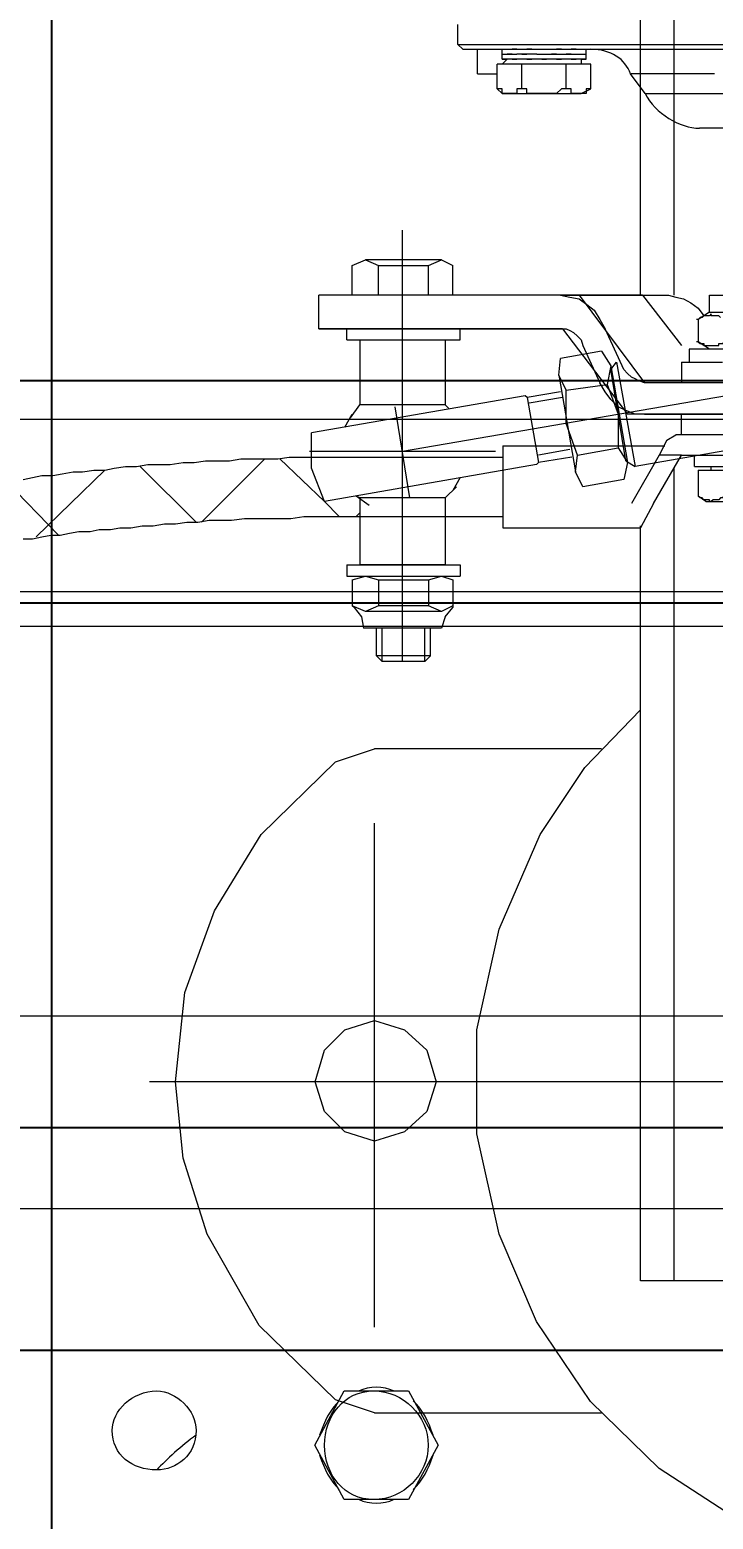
# Model space of a CAD drawing. Header units: millimetres. Extents: x 25083 to 52777, y 24772 to 45779.
# Drawn here: x 38397 to 38448.4, y 33399.2 to 33511.3 of the extents above; entities that cross this region are included whole.
import ezdxf

# ---------------------------------------------------------------- set-up
doc = ezdxf.new("R2010")
doc.units = ezdxf.units.MM
doc.layers.add('小车', color=7, linetype='Continuous')
doc.styles.get("Standard").update_dxf_attribs({"font": ''})
doc.styles.get('Standard').set_extended_font_data('SimSun')
doc.dimstyles.new('15', dxfattribs={"dimtxt": 15, "dimasz": 10, "dimexe": 2, "dimexo": 1, "dimgap": 1, "dimtad": 1, "dimdsep": 46, "dimtxsty": 'Standard', "dimcen": 2.5, "dimadec": 0, "dimazin": 0, "dimtfac": 1, "dimtmove": 2, "dimatfit": 3, "dimfxl": 1, "dimtolj": 1, "dimarcsym": 0})
doc.dimstyles.new('ISO-25', dxfattribs={"dimtxt": 2.5, "dimasz": 2.5, "dimexe": 1.25, "dimexo": 0.625, "dimtad": 1, "dimtxsty": 'Standard', "dimcen": 2.5, "dimadec": 0, "dimazin": 0, "dimtfac": 1, "dimtmove": 0, "dimatfit": 3, "dimfxl": 1, "dimarcsym": 0})

# ---------------------------------------------------------------- blocks, each defined once
blk = doc.blocks.new('*D925')
at = {"color": 0, "lineweight": -2}
for p, q in [((29677.86, 34881.66), (29677.86, 32448.29)), ((40733.02, 34757.65), (40733.02, 32448.29)), ((29680.36, 32449.54), (40730.52, 32449.54))]:
    blk.add_line(p, q, dxfattribs=at)
at = {"color": 0}
for points in [[(29680.36, 32449.96), (29680.36, 32449.13), (29677.86, 32449.54)], [(40730.52, 32449.13), (40730.52, 32449.96), (40733.02, 32449.54)]]:
    blk.add_solid(points, dxfattribs=at)
at = {"layer": 'DEFPOINTS', "color": 0}
for p in [(29677.86, 34882.29), (40733.02, 34758.27), (40733.02, 32449.54)]:
    blk.add_point(p, dxfattribs=at)
at = {"color": 0, "insert": (35205.44, 32451.63), "char_height": 2.5, "attachment_point": 5}
blk.add_mtext('11055,15', dxfattribs=at)
blk = doc.blocks.new('zw$D2F4')
at = {"color": 7, "lineweight": 5}
for points in [[(289.66, 871.58), (289.66, 1149.36)], [(287.06, 871.95), (287.06, 1147.5)], [(302.66, 1147.13), (302.66, 840.39)], [(257.72, 841.87), (257.72, 1145.64)], [(243.24, 1097.74), (243.24, 1039.06)], [(221.33, 1070.26), (225.41, 1072.48)], [(225.41, 1072.48), (229.5, 1070.26)], [(221.33, 1065.43), (221.33, 1070.26)], [(229.5, 1070.26), (229.5, 1065.43)], [(225.41, 1063.2), (221.33, 1065.43)], [(229.5, 1065.43), (225.41, 1063.2)], [(330.51, 1061.34), (330.88, 1061.72)], [(330.51, 1061.34), (330.51, 926.17)], [(330.88, 1061.72), (330.88, 925.8)], [(330.88, 1061.72), (332.37, 1061.72)], [(328.65, 1060.23), (328.65, 1058.74)], [(328.65, 1060.23), (330.51, 1060.23)], [(327.17, 1058.37), (327.54, 1058.74)], [(327.17, 1058), (327.17, 1058.37), (327.54, 1058.37), (327.54, 1058.74)], [(327.54, 1058.74), (329.4, 1058.74)], [(329.4, 1051.69), (329.4, 1058.74)], [(327.17, 1058.37), (327.17, 1052.43)], [(327.54, 1056.89), (327.54, 1057.26), (327.17, 1057.26), (327.17, 1058)], [(329.77, 1058), (329.4, 1058.37)], [(329.77, 1052.06), (329.77, 1058.37)], [(329.77, 1058.37), (330.14, 1058.37)], [(329.77, 1058.37), (329.77, 1058)], [(330.14, 1058.37), (330.51, 1058.37)], [(330.14, 1058.37), (330.14, 1058)], [(330.14, 1058.37), (330.14, 1058)], [(330.14, 1058), (330.14, 1057.63)], [(330.14, 1057.63), (330.14, 1057.26)], [(330.14, 1057.63), (330.14, 1057.26)], [(330.51, 1058.37), (330.51, 1058)], [(327.17, 1055.4), (327.17, 1056.52), (327.54, 1056.52), (327.54, 1056.89)], [(327.54, 1056.89), (329.4, 1056.89)], [(329.77, 1056.52), (329.77, 1056.14)], [(330.14, 1056.89), (330.14, 1056.52)], [(330.51, 1056.52), (330.51, 1056.14)], [(327.54, 1053.55), (327.54, 1053.92), (327.17, 1054.29), (327.17, 1055.4)], [(329.77, 1055.4), (329.77, 1055.03)], [(330.14, 1055.77), (330.14, 1055.03)], [(330.14, 1055.77), (330.14, 1055.03)], [(330.51, 1055.4), (330.51, 1055.03)], [(330.14, 1054.29), (330.14, 1054.66)], [(327.17, 1052.8), (327.17, 1053.17), (327.54, 1053.17), (327.54, 1053.55)], [(327.54, 1053.55), (329.4, 1053.55)], [(330.14, 1053.92), (330.14, 1053.55)], [(330.14, 1053.17), (330.14, 1053.55)], [(330.14, 1053.17), (330.14, 1052.8)], [(330.14, 1053.17), (330.14, 1052.8)], [(327.17, 1052.43), (327.17, 1052.8)], [(327.17, 1052.43), (327.54, 1051.69)], [(327.54, 1051.69), (327.54, 1052.06), (327.17, 1052.06), (327.17, 1052.43)], [(329.77, 1052.43), (329.4, 1052.43)], [(329.77, 1052.43), (329.77, 1052.06)], [(329.77, 1052.06), (330.14, 1052.06)], [(330.14, 1052.8), (330.14, 1052.43)], [(330.14, 1052.8), (330.14, 1052.43)], [(330.14, 1052.43), (330.14, 1052.06)], [(330.14, 1052.43), (330.14, 1052.06)], [(330.14, 1052.06), (330.51, 1052.06)], [(330.51, 1052.43), (330.51, 1052.06)], [(327.54, 1051.69), (329.4, 1051.69)], [(327.17, 1047.6), (328.65, 1048.72)], [(328.65, 1042.4), (328.65, 1048.72)], [(327.17, 1047.6), (327.17, 939.91)], [(324.57, 944.37), (324.57, 1043.52)]]:
    blk.add_lwpolyline(points, dxfattribs=at)
for points in [[(226.53, 1087.71), (224.67, 1087.71), (223.56, 1086.23), (223.56, 1084.37), (223.56, 1082.88), (224.67, 1081.4), (226.53, 1081.4), (228.01, 1081.4), (229.5, 1082.88), (229.5, 1084.37), (229.5, 1086.23), (228.01, 1087.71), (226.53, 1087.71)], [(225.41, 1071.74), (223.19, 1071.74), (221.33, 1070.26), (221.33, 1068.03), (221.33, 1065.8), (223.19, 1063.94), (225.41, 1063.94), (227.64, 1063.94), (229.5, 1065.8), (229.5, 1068.03), (229.5, 1070.26), (227.64, 1071.74), (225.41, 1071.74)]]:
    blk.add_open_spline(points, degree=3, knots=[0, 0, 0, 0, 1, 1, 1, 2, 2, 2, 3, 3, 3, 4, 4, 4, 4], dxfattribs=at)
for points in [[(226.16, 1081.4), (225.41, 1082.51), (224.3, 1083.63), (223.56, 1084.37)], [(224.67, 1072.11), (223.56, 1071.74), (222.82, 1071.37), (222.07, 1070.63)], [(228.76, 1070.63), (228.01, 1071.37), (227.27, 1071.74), (226.16, 1072.11)], [(221.33, 1069.14), (220.96, 1068.4), (220.96, 1067.29), (221.33, 1066.54)], [(229.5, 1066.54), (229.87, 1067.29), (229.87, 1068.4), (229.5, 1069.14)], [(222.07, 1065.06), (222.82, 1064.31), (223.56, 1063.94), (224.67, 1063.57)], [(226.16, 1063.57), (227.27, 1063.94), (228.01, 1064.31), (228.76, 1065.06)], [(329.77, 1057.63), (329.77, 1057.63), (329.77, 1057.63), (329.77, 1057.26)], [(329.77, 1057.63), (329.77, 1057.63), (329.77, 1057.63), (329.77, 1057.63)], [(329.77, 1057.63), (329.77, 1057.63), (329.77, 1057.63), (329.77, 1057.63)], [(330.14, 1058.37), (330.14, 1058.37), (330.14, 1058.37), (330.14, 1058.37)], [(330.14, 1058.37), (330.14, 1058.37), (330.14, 1058.37), (330.14, 1058.37)], [(330.14, 1058.37), (330.14, 1058.37), (330.14, 1058.37), (330.14, 1058.37)], [(330.14, 1058.37), (330.14, 1058.37), (330.14, 1058.37), (330.14, 1058.37)], [(330.14, 1058.37), (330.14, 1058.37), (330.14, 1058.37), (330.14, 1058.37)], [(330.14, 1058.37), (330.14, 1058.37), (330.14, 1058.37), (330.14, 1058.37)], [(330.14, 1058.37), (330.14, 1058.37), (330.14, 1058.37), (330.14, 1058.37)], [(330.14, 1058.37), (330.14, 1058.37), (330.14, 1058.37), (330.14, 1058.37)], [(330.14, 1057.63), (330.14, 1057.63), (330.14, 1057.63), (330.14, 1058)], [(330.14, 1058), (330.14, 1058), (330.14, 1058), (330.14, 1058)], [(330.14, 1058), (330.14, 1058), (330.14, 1058), (330.14, 1058)], [(330.14, 1058), (330.14, 1058), (330.14, 1058), (330.14, 1058)], [(330.14, 1058), (330.14, 1058), (330.14, 1058), (330.14, 1058)], [(330.14, 1057.63), (330.14, 1057.63), (330.14, 1057.63), (330.14, 1057.63)], [(330.51, 1057.26), (330.51, 1057.63), (330.51, 1057.63), (330.51, 1057.63)], [(330.51, 1057.63), (330.51, 1057.63), (330.51, 1057.63), (330.51, 1057.63)], [(329.77, 1056.52), (329.77, 1056.52), (329.77, 1056.52), (329.77, 1056.89)], [(329.77, 1056.52), (329.77, 1056.52), (329.77, 1056.52), (329.77, 1056.14)], [(330.14, 1056.89), (330.14, 1056.89), (330.14, 1057.26), (330.14, 1057.26)], [(330.14, 1056.89), (330.14, 1056.89), (330.14, 1057.26), (330.14, 1057.26)], [(330.14, 1057.26), (330.14, 1057.26), (330.14, 1057.26), (330.14, 1057.26)], [(330.14, 1057.26), (330.14, 1057.26), (330.14, 1057.26), (330.14, 1057.26)], [(330.14, 1056.14), (330.14, 1056.52), (330.14, 1056.52), (330.14, 1056.89)], [(330.14, 1056.52), (330.14, 1056.52), (330.14, 1056.52), (330.14, 1056.89)], [(330.14, 1056.89), (330.14, 1056.89), (330.14, 1056.89), (330.14, 1056.89)], [(330.14, 1056.14), (330.14, 1056.14), (330.14, 1056.52), (330.14, 1056.52)], [(330.51, 1056.89), (330.51, 1056.52), (330.51, 1056.52), (330.51, 1056.52)], [(330.51, 1056.14), (330.51, 1056.52), (330.51, 1056.52), (330.51, 1056.52)], [(330.14, 1056.14), (330.14, 1056.14), (330.14, 1056.14), (330.14, 1056.14)], [(330.14, 1055.77), (330.14, 1055.77), (330.14, 1055.77), (330.14, 1056.14)], [(330.14, 1055.77), (330.14, 1055.77), (330.14, 1056.14), (330.14, 1056.14)], [(330.14, 1056.14), (330.14, 1056.14), (330.14, 1056.14), (330.14, 1056.14)], [(329.77, 1054.29), (329.77, 1054.29), (329.77, 1054.29), (329.77, 1053.92)], [(330.14, 1055.03), (330.14, 1054.66), (330.14, 1054.66), (330.14, 1054.66)], [(330.14, 1055.03), (330.14, 1054.66), (330.14, 1054.66), (330.14, 1054.29)], [(330.14, 1054.66), (330.14, 1054.29), (330.14, 1054.29), (330.14, 1054.29)], [(330.14, 1054.29), (330.14, 1054.29), (330.14, 1054.29), (330.14, 1054.29)], [(330.14, 1054.29), (330.14, 1054.29), (330.14, 1054.29), (330.14, 1054.29)], [(330.14, 1054.29), (330.14, 1054.29), (330.14, 1053.92), (330.14, 1053.92)], [(330.14, 1054.29), (330.14, 1053.92), (330.14, 1053.92), (330.14, 1053.92)], [(330.51, 1053.92), (330.51, 1054.29), (330.51, 1054.29), (330.51, 1054.29)], [(329.77, 1053.92), (329.77, 1053.92), (329.77, 1053.92), (329.77, 1053.92)], [(329.77, 1053.17), (329.77, 1053.17), (329.77, 1053.17), (329.77, 1052.8)], [(330.14, 1053.92), (330.14, 1053.55), (330.14, 1053.55), (330.14, 1053.17)], [(330.14, 1053.92), (330.14, 1053.92), (330.14, 1053.92), (330.14, 1053.92)], [(330.14, 1053.55), (330.14, 1053.55), (330.14, 1053.55), (330.14, 1053.17)], [(330.14, 1053.17), (330.14, 1053.17), (330.14, 1053.17), (330.14, 1053.17)], [(330.14, 1053.17), (330.14, 1053.17), (330.14, 1053.17), (330.14, 1053.17)], [(330.51, 1053.92), (330.51, 1053.92), (330.51, 1053.92), (330.51, 1053.92)], [(330.51, 1052.8), (330.51, 1053.17), (330.51, 1053.17), (330.51, 1053.17)], [(329.77, 1052.8), (329.77, 1052.8), (329.77, 1052.8), (329.77, 1052.8)], [(330.14, 1052.8), (330.14, 1052.8), (330.14, 1052.8), (330.14, 1052.8)], [(330.14, 1052.8), (330.14, 1052.8), (330.14, 1052.8), (330.14, 1052.8)], [(330.14, 1052.43), (330.14, 1052.43), (330.14, 1052.43), (330.14, 1052.43)], [(330.14, 1052.43), (330.14, 1052.43), (330.14, 1052.43), (330.14, 1052.43)], [(330.14, 1052.43), (330.14, 1052.43), (330.14, 1052.43), (330.14, 1052.43)], [(330.14, 1052.43), (330.14, 1052.43), (330.14, 1052.43), (330.14, 1052.43)], [(330.14, 1052.06), (330.14, 1052.06), (330.14, 1052.06), (330.14, 1052.06)], [(330.14, 1052.06), (330.14, 1052.06), (330.14, 1052.06), (330.14, 1052.06)], [(330.14, 1052.06), (330.14, 1052.06), (330.14, 1052.06), (330.14, 1052.06)], [(330.14, 1052.06), (330.14, 1052.06), (330.14, 1052.06), (330.14, 1052.06)], [(330.14, 1052.06), (330.14, 1052.06), (330.14, 1052.06), (330.14, 1052.06)], [(330.14, 1052.06), (330.14, 1052.06), (330.14, 1052.06), (330.14, 1052.06)], [(330.14, 1052.06), (330.14, 1052.06), (330.14, 1052.06), (330.14, 1052.06)], [(330.14, 1052.06), (330.14, 1052.06), (330.14, 1052.06), (330.14, 1052.06)], [(330.14, 1052.06), (330.14, 1052.06), (330.14, 1052.06), (330.14, 1052.06)], [(330.14, 1052.06), (330.14, 1052.06), (330.14, 1052.06), (330.14, 1052.06)], [(330.51, 1052.8), (330.51, 1052.8), (330.51, 1052.8), (330.51, 1052.8)], [(328.65, 1048.72), (329.77, 1049.09), (330.51, 1050.2), (330.51, 1051.69)], [(327.17, 1047.6), (325.68, 1046.86), (324.57, 1045), (324.57, 1043.52)]]:
    blk.add_open_spline(points, degree=3, dxfattribs=at)
blk = doc.blocks.new('*D470')
at = {"layer": 'DEFPOINTS', "color": 0}
for p in [(36180.04, 116639.33), (36197.54, 116639.33), (36197.54, 116438.26)]:
    blk.add_point(p, dxfattribs=at)
at = {"layer": '小车', "color": 0, "linetype": 'Continuous', "lineweight": -2}
for p, q in [((36180.04, 116638.33), (36180.04, 116436.26)), ((36197.54, 116638.33), (36197.54, 116436.26)), ((36170.04, 116438.26), (36160.04, 116438.26)), ((36180.04, 116438.26), (36197.54, 116438.26)), ((36207.54, 116438.26), (36217.54, 116438.26))]:
    blk.add_line(p, q, dxfattribs=at)
at = {"layer": '小车', "color": 0}
for points in [[(36170.04, 116439.93), (36170.04, 116436.59), (36180.04, 116438.26)], [(36207.54, 116439.93), (36207.54, 116436.59), (36197.54, 116438.26)]]:
    blk.add_solid(points, dxfattribs=at)
at = {"layer": '小车', "color": 0, "insert": (36193.65, 116438.26), "char_height": 15, "attachment_point": 5}
blk.add_mtext('\\A1;17.5', dxfattribs=at)
blk = doc.blocks.new('A$C1A4175F5')
at = {"layer": '小车', "color": 7, "lineweight": 0}
for points in [[(1149.002, 286.971), (1149.002, 335.406)], [(1151.522, 286.971), (1151.522, 335.406)], [(1167.48, 289.21), (1166.501, 289.63), (1165.661, 289.21)], [(1166.501, 289.63), (1172.24, 289.63)], [(1173.22, 289.21), (1172.24, 289.63), (1171.26, 289.21)], [(1165.661, 286.971), (1165.661, 289.21)], [(1171.26, 289.21), (1167.48, 289.21)], [(1167.48, 286.971), (1167.48, 289.21)], [(1171.26, 286.971), (1171.26, 289.21)], [(1173.22, 286.971), (1173.22, 289.21)], [(1146.343, 286.971), (1140.463, 286.971)], [(1146.343, 285.711), (1146.343, 286.971)], [(1149.422, 286.971), (1148.862, 286.831), (1148.302, 286.691), (1147.742, 286.411), (1147.183, 285.991), (1146.763, 285.431)], [(1151.382, 286.971), (1148.442, 283.191)], [(1157.541, 286.971), (1149.422, 286.971)], [(1156.142, 286.971), (1151.242, 280.391)], [(1151.382, 286.971), (1175.74, 286.971)], [(1157.541, 286.971), (1156.842, 286.831), (1156.142, 286.691), (1155.582, 286.271), (1155.022, 285.851), (1154.602, 285.151), (1154.182, 284.451)], [(1157.541, 286.971), (1173.5, 286.971)], [(1165.661, 286.971), (1173.22, 286.971)], [(1173.5, 286.971), (1175.74, 286.971)], [(1175.74, 284.451), (1175.74, 286.971)], [(1175.74, 284.451), (1175.74, 286.971)], [(1146.343, 285.711), (1140.463, 285.711)], [(1145.503, 285.291), (1145.643, 285.431), (1145.783, 285.431), (1145.923, 285.431), (1146.063, 285.431), (1146.203, 285.431), (1146.203, 285.571), (1146.343, 285.431), (1146.483, 285.431), (1146.623, 285.431), (1146.763, 285.431), (1146.903, 285.291), (1147.043, 285.291), (1147.183, 285.151)], [(1146.343, 285.711), (1147.183, 285.151)], [(1147.183, 285.151), (1147.183, 283.471)], [(1147.183, 285.151), (1147.323, 285.151)], [(1157.401, 284.451), (1152.502, 278.011)], [(1152.922, 281.651), (1154.182, 284.451)], [(1157.541, 284.451), (1157.121, 284.451), (1156.842, 284.311), (1156.562, 284.171), (1156.282, 283.891), (1156.002, 283.611), (1155.862, 283.191)], [(1157.401, 284.451), (1175.74, 284.451)], [(1173.5, 284.451), (1157.541, 284.451)], [(1165.101, 283.611), (1165.101, 284.451)], [(1175.74, 284.451), (1173.5, 284.451)], [(1173.64, 283.611), (1173.64, 284.451)], [(1138.923, 282.911), (1147.882, 282.911)], [(1147.183, 283.471), (1147.043, 283.331), (1146.903, 283.331), (1146.763, 283.331), (1146.763, 283.191), (1146.623, 283.191), (1146.483, 283.191), (1146.343, 283.191), (1146.203, 283.191), (1146.063, 283.191), (1145.923, 283.191), (1145.783, 283.191), (1145.643, 283.191), (1145.643, 283.331), (1145.503, 283.331), (1145.363, 283.331), (1145.223, 283.471)], [(1146.343, 282.911), (1147.183, 283.471)], [(1147.183, 283.471), (1147.323, 283.471)], [(1147.882, 282.911), (1147.882, 281.931)], [(1154.462, 282.771), (1153.762, 281.651), (1154.042, 280.251)], [(1154.462, 282.771), (1157.541, 282.211)], [(1155.862, 283.191), (1154.602, 280.391)], [(1173.64, 283.611), (1165.101, 283.611)], [(1166.221, 283.611), (1166.221, 278.711)], [(1172.66, 283.611), (1172.66, 278.711)], [(1148.442, 281.931), (1145.363, 281.931)], [(1148.442, 281.931), (1148.442, 280.391)], [(1151.242, 280.391), (1151.662, 280.531), (1151.942, 280.671), (1152.222, 280.811), (1152.502, 281.091), (1152.782, 281.371), (1152.922, 281.651)], [(1153.342, 281.931), (1151.942, 274.092)], [(1153.762, 281.651), (1152.502, 274.372)], [(1153.762, 281.371), (1153.342, 281.931)], [(1157.121, 279.831), (1157.681, 280.951), (1157.541, 282.211)], [(1142.283, 280.391), (1151.242, 280.391)], [(1151.242, 278.011), (1151.942, 278.011), (1152.642, 278.291), (1153.202, 278.571), (1153.762, 279.131), (1154.182, 279.691), (1154.602, 280.391)], [(1152.642, 274.512), (1153.762, 281.371)], [(1157.681, 280.951), (1156.422, 273.672)], [(1154.042, 280.251), (1153.202, 278.011), (1153.202, 275.492)], [(1157.121, 279.831), (1154.042, 280.251)], [(1156.282, 274.932), (1157.121, 277.312), (1157.121, 279.831)], [(1157.541, 279.691), (1160.061, 279.271)], [(1160.061, 279.271), (1159.221, 274.372)], [(1160.061, 279.271), (1160.201, 279.411)], [(1160.201, 279.411), (1176.3, 276.612)], [(1166.221, 278.711), (1165.941, 278.431)], [(1166.221, 278.711), (1172.66, 278.711)], [(1168.88, 271.712), (1170, 278.571)], [(1173.36, 277.731), (1172.66, 278.711)], [(1138.923, 278.011), (1152.502, 278.011)], [(1151.242, 278.011), (1142.283, 278.011)], [(1148.442, 276.472), (1148.442, 278.011)], [(1173.78, 277.032), (1173.22, 278.011)], [(1141.443, 276.472), (1148.862, 276.472)], [(1141.443, 275.912), (1151.942, 274.092)], [(1149.562, 276.052), (1148.862, 276.472)], [(1149.562, 276.052), (1150.122, 274.932)], [(1175.32, 271.432), (1176.3, 273.952), (1176.3, 276.612)], [(1148.442, 274.932), (1141.443, 274.932)], [(1147.462, 274.092), (1147.462, 274.932)], [(1150.542, 271.292), (1148.442, 274.932)], [(1148.442, 274.932), (1150.122, 274.932)], [(1161.881, 275.632), (1149.702, 275.632)], [(1150.122, 274.932), (1152.222, 271.292)], [(1153.202, 275.492), (1152.502, 274.372), (1152.782, 273.112)], [(1156.282, 274.932), (1153.202, 275.492)], [(1155.862, 272.552), (1156.422, 273.672), (1156.282, 274.932)], [(1156.702, 274.792), (1159.221, 274.372)], [(1161.881, 275.632), (1161.881, 269.472)], [(1171.4, 274.792), (1161.881, 274.792)], [(1162.441, 275.212), (1176.44, 275.212)], [(1197.997, 273.112), (1197.297, 273.252), (1196.597, 273.392), (1195.758, 273.392), (1195.058, 273.532), (1194.218, 273.672), (1193.518, 273.672), (1192.678, 273.812), (1191.838, 273.812), (1191.138, 273.952), (1190.298, 274.092), (1189.458, 274.092), (1188.618, 274.232), (1187.778, 274.232), (1186.938, 274.232), (1185.959, 274.372), (1185.119, 274.372), (1184.279, 274.512), (1183.299, 274.512), (1182.459, 274.512), (1181.619, 274.652), (1180.639, 274.652), (1179.799, 274.652), (1178.819, 274.652), (1177.979, 274.792), (1176.999, 274.792), (1176.02, 274.792), (1175.18, 274.792), (1174.2, 274.792), (1173.22, 274.792), (1172.38, 274.792), (1171.4, 274.792)], [(1147.462, 274.092), (1139.343, 274.092)], [(1147.183, 273.812), (1145.223, 273.812)], [(1146.203, 273.812), (1146.203, 274.092)], [(1147.183, 273.812), (1147.183, 271.852)], [(1149.002, 212.778), (1149.002, 273.952)], [(1152.642, 274.512), (1151.942, 274.092)], [(1159.221, 274.372), (1159.361, 274.232)], [(1159.361, 274.232), (1175.32, 271.432)], [(1152.782, 273.112), (1155.862, 272.552)], [(1165.101, 273.252), (1165.661, 272.272)], [(1165.381, 272.552), (1166.221, 271.712)], [(1146.623, 271.432), (1143.403, 271.432)], [(1145.223, 271.852), (1145.363, 271.712), (1145.503, 271.712), (1145.643, 271.572), (1145.783, 271.572), (1145.923, 271.572), (1146.063, 271.572), (1146.203, 271.432), (1146.343, 271.432), (1146.343, 271.572), (1146.483, 271.572), (1146.623, 271.572), (1146.763, 271.572), (1146.903, 271.712), (1147.043, 271.712), (1147.183, 271.852)], [(1146.623, 271.432), (1147.183, 271.852)], [(1166.221, 271.712), (1166.221, 266.673)], [(1166.221, 271.712), (1172.66, 271.712)], [(1171.96, 271.152), (1172.94, 271.852)], [(1172.66, 271.712), (1172.94, 271.852)], [(1172.66, 271.712), (1172.66, 266.673)], [(1150.542, 271.292), (1151.522, 269.472)], [(1171.4, 270.312), (1161.881, 270.312)], [(1197.997, 268.632), (1197.297, 268.632), (1196.597, 268.772), (1195.898, 268.912), (1195.198, 268.912), (1194.498, 269.052), (1193.798, 269.192), (1192.958, 269.192), (1192.258, 269.332), (1191.418, 269.332), (1190.718, 269.472), (1189.878, 269.472), (1189.038, 269.612), (1188.198, 269.612), (1187.358, 269.752), (1186.518, 269.752), (1185.679, 269.892), (1184.839, 269.892), (1183.999, 270.032), (1183.159, 270.032), (1182.319, 270.032), (1181.339, 270.172), (1180.499, 270.172), (1179.659, 270.172), (1178.679, 270.172), (1177.839, 270.172), (1176.859, 270.312), (1176.02, 270.312), (1175.04, 270.312), (1174.2, 270.312), (1173.22, 270.312), (1172.38, 270.312), (1171.4, 270.312)], [(1151.522, 212.778), (1151.522, 269.612)], [(1161.881, 269.472), (1151.522, 269.472)], [(1173.64, 266.673), (1165.101, 266.673)], [(1165.101, 266.673), (1165.101, 265.833)], [(1173.64, 265.833), (1165.101, 265.833)], [(1173.22, 265.833), (1165.661, 265.833)], [(1167.48, 265.553), (1166.501, 265.833), (1165.661, 265.553)], [(1166.221, 266.673), (1172.66, 266.673)], [(1166.221, 266.673), (1172.66, 266.673)], [(1172.66, 266.673), (1166.221, 266.673)], [(1173.22, 265.553), (1172.24, 265.833), (1171.26, 265.553)], [(1173.64, 266.673), (1173.64, 265.833)], [(1165.661, 265.553), (1165.661, 263.593)], [(1171.26, 265.553), (1167.48, 265.553)], [(1167.48, 265.553), (1167.48, 263.593)], [(1171.26, 265.553), (1171.26, 263.593)], [(1173.22, 265.553), (1173.22, 263.593)], [(1165.661, 263.593), (1165.661, 263.453)], [(1165.661, 263.593), (1166.501, 263.173), (1167.48, 263.593)], [(1167.48, 263.593), (1171.26, 263.593)], [(1171.26, 263.593), (1172.24, 263.173), (1173.22, 263.593)], [(1173.08, 263.453), (1173.22, 263.593)], [(1166.221, 262.753), (1165.661, 263.453)], [(1166.221, 262.753), (1166.501, 261.913)], [(1166.501, 263.173), (1172.24, 263.173)], [(1172.52, 262.753), (1172.38, 261.913)], [(1173.08, 263.453), (1172.52, 262.753)], [(1166.501, 261.913), (1172.38, 261.913)], [(1167.34, 259.813), (1167.34, 261.913)], [(1167.76, 259.393), (1167.76, 261.913)], [(1170.98, 259.393), (1170.98, 261.913)], [(1171.4, 259.813), (1171.4, 261.913)], [(1167.34, 259.813), (1171.4, 259.813)], [(1167.76, 259.393), (1167.34, 259.813)], [(1167.76, 259.393), (1170.98, 259.393)], [(1170.98, 259.393), (1171.4, 259.813)], [(1159.081, 246.375), (1155.722, 251.414), (1151.522, 255.754)], [(1154.462, 252.814), (1171.54, 252.814)], [(1174.48, 251.834), (1171.54, 252.814)], [(1180.079, 246.375), (1174.48, 251.834)], [(1162.161, 216.278), (1163.841, 223.837), (1163.841, 231.676), (1162.161, 239.235), (1159.081, 246.375)], [(1186.518, 227.757), (1185.819, 234.476), (1183.579, 240.635), (1180.079, 246.375)], [(1184.139, 216.278), (1185.959, 222.017), (1186.518, 227.757)], [(1137.384, 191.92), (1144.103, 194.72), (1150.122, 198.64), (1155.302, 203.679), (1159.361, 209.698), (1162.161, 216.278)], [(1174.48, 203.819), (1180.219, 209.418), (1184.139, 216.278)], [(1101.547, 212.778), (1151.522, 212.778)], [(1171.54, 202.839), (1174.48, 203.819)], [(1171.54, 202.839), (1154.462, 202.839)]]:
    blk.add_lwpolyline(points, dxfattribs=at)
at = {"layer": '小车', "color": 1, "lineweight": 0}
for points in [[(1169.44, 259.393), (1169.44, 291.87)], [(1111.626, 285.151), (1169.44, 275.212)], [(1157.401, 279.271), (1159.921, 278.851)], [(1156.842, 275.352), (1159.221, 274.932)], [(1171.54, 209.279), (1171.54, 247.215)], [(1140.743, 227.757), (1188.478, 227.757)]]:
    blk.add_lwpolyline(points, dxfattribs=at)
at = {"layer": '小车', "color": 3, "lineweight": 0}
for points in [[(1175.32, 271.432), (1178.679, 274.652)], [(1184.559, 269.892), (1179.799, 274.652)], [(1184.979, 269.892), (1189.178, 274.092)], [(1197.017, 268.772), (1191.838, 273.812)], [(1195.338, 268.912), (1199.257, 272.972)], [(1174.2, 270.312), (1175.32, 271.432)], [(1172.94, 270.312), (1172.66, 270.592)]]:
    blk.add_lwpolyline(points, dxfattribs=at)
at = {"layer": '小车', "color": 7, "lineweight": 0}
blk.add_lwpolyline([(1176.02, 227.757), (1175.32, 230.136), (1173.78, 231.676), (1171.54, 232.376), (1169.3, 231.676), (1167.62, 230.136), (1166.92, 227.757), (1167.62, 225.517), (1169.3, 223.977), (1171.54, 223.277), (1173.78, 223.977), (1175.32, 225.517), (1176.02, 227.757)], close=True, dxfattribs=at)
at = {"layer": '小车'}
dim = blk.add_linear_dim(base=(229.857, 249.006), p1=(212.358, 450.073), p2=(229.857, 450.073), dimstyle='15', override={"dimfxl": 0.18}, dxfattribs=at)
dim.commit()
dim.dimension.update_dxf_attribs({"geometry": '*D470', "text_midpoint": (225.974, 249.006), "dimtype": 128, "insert": (-35967.681, -116189.253)})
blk = doc.blocks.new('zw$50CE')
blk.add_blockref('zw$D2F4', (22.01, 103.57))
at = {"layer": '小车', "ltscale": 10, "xscale": -1, "rotation": 270}
blk.add_blockref('A$C1A4175F5', (47.03, 0), dxfattribs=at)

msp = doc.modelspace()

# ---------------------------------------------------------------- linework, layer by layer
at = {"ltscale": 15}
for p, q in [((29782.964, 33484.899), (40674.281, 33484.899)), ((29782.964, 33411.899), (40674.281, 33411.899))]:
    msp.add_line(p, q, dxfattribs=at)
at = {"color": 1, "ltscale": 15}
for p, q in [((37659.964, 33468.149), (40674.281, 33468.149)), ((29782.964, 33428.649), (40674.281, 33428.649))]:
    msp.add_line(p, q, dxfattribs=at)
at = {"ltscale": 15}
msp.add_lwpolyline([(38318.63, 33273.983), (38318.63, 34140.649), (38398.63, 34140.649), (38398.63, 33273.983)], close=True, dxfattribs=at)

# ---------------------------------------------------------------- block references
at = {"rotation": 90}
msp.add_blockref('zw$50CE', (39594.481, 33157.316), dxfattribs=at)

# ---------------------------------------------------------------- dimensions: what is measured, and where the dimension line sits
dim = msp.add_linear_dim(base=(40733.0166, 32449.5434), p1=(29677.8617, 34882.2868), p2=(40733.0166, 34758.2702), dimstyle='ISO-25')
dim.commit()
dim.dimension.update_dxf_attribs({"geometry": '*D925', "text_midpoint": (35205.4391, 32449.5434), "dimtype": 160})

doc.saveas('drawing.dxf')
